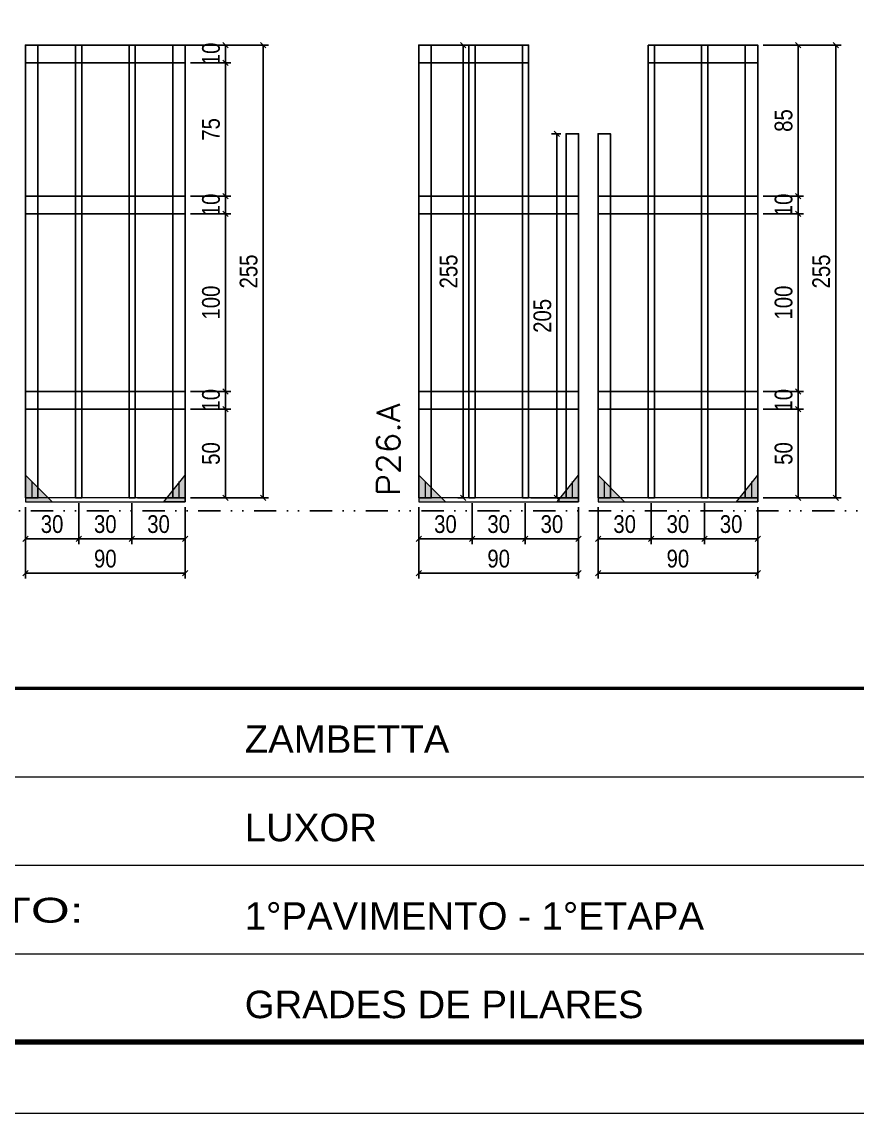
# Model space of a CAD drawing. Extents: x 14400 to 20667, y -21631 to 6985.
# Drawn here: x 18170 to 18641, y 2489 to 3104 of the extents above; entities that cross this region are included whole.
import ezdxf

# ---------------------------------------------------------------- set-up
doc = ezdxf.new("R2010")
doc.units = 0
for name, pattern in [('CONTINUO', [0]), ('DASHED', [0.75, 0.5, -0.25]), ('DIVIDE2', [0.625, 0.25, -0.125, 0, -0.125, 0, -0.125]), ('HIDDEN', [0.375, 0.25, -0.125])]:
    doc.linetypes.add(name, pattern=pattern)
for name, color, linetype in [('COTA', 241, 'Continuous'), ('Nível', 160, 'Continuous'), ('SARR_2.2x10', 60, 'Continuous'), ('SARR_3.5x7', 81, 'Continuous'), ('SARR_7x7', 40, 'Continuous')]:
    doc.layers.add(name, color=color, linetype=linetype)
for name, color, linetype, lineweight in [('Folhas', 255, 'Continuous', 9), ('Madeira', 126, 'Continuous', 18), ('Sarr 2.2x7', 40, 'Continuous', 9), ('SARRAFO DE PRESSAO', 251, 'DASHED', 9), ('Texto Seção', 7, 'Continuous', 15)]:
    doc.layers.add(name, color=color, linetype=linetype, lineweight=lineweight)
doc.styles.add('ARIAL', font='arial.ttf')
doc.styles.add('COTA TECNICA', font='techl___.ttf', dxfattribs={"height": 10})
doc.styles.add('REGUA-120', font='ROMANS.shx', dxfattribs={"height": 15})
doc.styles.add('Tecnologia', font='')
doc.styles.get('Tecnologia').set_extended_font_data('Forgotten Futurist')
doc.dimstyles.new('PAINEL', dxfattribs={"dimtxt": 10, "dimasz": 3, "dimexe": 3, "dimexo": 3, "dimgap": 3, "dimtad": 1, "dimdec": 1, "dimzin": 12, "dimdsep": 46, "dimtxsty": 'COTA TECNICA', "dimblk1": 'OBLIQUE', "dimblk2": 'OBLIQUE', "dimsah": 1, "dimcen": 0.9, "dimclrd": 4, "dimclre": 4, "dimclrt": 240, "dimadec": 1, "dimazin": 3, "dimtfac": 1, "dimtdec": 1, "dimtmove": 0, "dimatfit": 3, "dimfxl": 1, "dimtolj": 1, "dimtzin": 12, "dimarcsym": 0})

# ---------------------------------------------------------------- blocks, each defined once
blk = doc.blocks.new('9999999999')
at = {"color": 30, "linetype": 'CONTINUO'}
for p, q in [((98564.56, 34379.64), (99583.98, 34379.64)), ((98564.56, 34329.83), (99487.98, 34329.83)), ((98564.56, 34280.02), (99487.98, 34280.02))]:
    blk.add_line(p, q, dxfattribs=at)
at = {"color": 30, "linetype": 'CONTINUO', "const_width": 2}
blk.add_lwpolyline([(99583.98, 34230.21), (99583.98, 34414.45, 0.414214), (99568.98, 34429.45), (98228.98, 34429.45, 0.414214), (98213.98, 34414.45), (98213.98, 34245.21, 0.414214), (98228.98, 34230.21), (99583.98, 34230.21)], format="xyb", dxfattribs=at)
at = {"layer": 'Folhas'}
blk.add_lwpolyline([(98138.98, 34190.21), (99623.98, 34190.21), (99623.98, 35240.21), (98138.98, 35240.21)], close=True, dxfattribs=at)
at = {"layer": 'Folhas', "color": 30, "const_width": 3}
blk.add_lwpolyline([(98213.98, 34230.21), (99583.98, 34230.21), (99583.98, 35200.21), (98213.98, 35200.21)], close=True, dxfattribs=at)
at = {"color": 7, "linetype": 'Continuous', "ltscale": 5, "style": 'ARIAL'}
for s, height, p in [('ZAMBETTA', 15.483, (98837.68, 34393.13)), ('LUXOR', 15.483, (98837.68, 34343.32)), ('1°PAVIMENTO - 1°ETAPA', 15.4829, (98837.68, 34293.51)), ('GRADES DE PILARES', 15.4829, (98837.68, 34243.7))]:
    blk.add_text(s, height=height, dxfattribs=at).set_placement(p)
at = {"layer": 'Folhas', "color": 7, "style": 'Tecnologia', "width": 1.5}
blk.add_text('PAVIMENTO:', height=14, dxfattribs=at).set_placement((98573.65, 34297.5))
blk = doc.blocks.new('_Oblique')
at = {"color": 0, "linetype": 'ByBlock', "lineweight": -2}
blk.add_line((-0.5, -0.5), (0.5, 0.5), dxfattribs=at)
blk = doc.blocks.new('*D1116')
at = {"layer": 'COTA', "color": 4, "lineweight": -2, "transparency": 16777216}
for p, q in [((18172.11, 2830.29), (18172.11, 2809.46)), ((18202.11, 2832.49), (18202.11, 2809.46)), ((18172.11, 2812.46), (18202.11, 2812.46))]:
    blk.add_line(p, q, dxfattribs=at)
at = {"layer": 'Defpoints', "color": 0, "transparency": 16777216}
for p in [(18172.11, 2833.29), (18202.11, 2835.49), (18202.11, 2812.46)]:
    blk.add_point(p, dxfattribs=at)
at = {"layer": 'COTA', "color": 4, "lineweight": -2, "transparency": 16777216, "xscale": 3, "yscale": 3, "zscale": 3, "rotation": 180}
blk.add_blockref('_Oblique', (18172.11, 2812.46), dxfattribs=at)
at = {"layer": 'COTA', "color": 4, "lineweight": -2, "transparency": 16777216, "xscale": 3, "yscale": 3, "zscale": 3}
blk.add_blockref('_Oblique', (18202.11, 2812.46), dxfattribs=at)
at = {"layer": 'COTA', "color": 240, "transparency": 16777216, "insert": (18187.11, 2820.68), "char_height": 10, "attachment_point": 5, "style": 'COTA TECNICA'}
blk.add_mtext('\\A1;30', dxfattribs=at)
blk = doc.blocks.new('*D1117')
at = {"layer": 'COTA', "color": 4, "lineweight": -2, "transparency": 16777216}
for p, q in [((18202.11, 2832.49), (18202.11, 2809.46)), ((18232.11, 2832.49), (18232.11, 2809.46)), ((18202.11, 2812.46), (18232.11, 2812.46))]:
    blk.add_line(p, q, dxfattribs=at)
at = {"layer": 'Defpoints', "color": 0, "transparency": 16777216}
for p in [(18202.11, 2835.49), (18232.11, 2835.49), (18232.11, 2812.46)]:
    blk.add_point(p, dxfattribs=at)
at = {"layer": 'COTA', "color": 4, "lineweight": -2, "transparency": 16777216, "xscale": 3, "yscale": 3, "zscale": 3, "rotation": 180}
blk.add_blockref('_Oblique', (18202.11, 2812.46), dxfattribs=at)
at = {"layer": 'COTA', "color": 4, "lineweight": -2, "transparency": 16777216, "xscale": 3, "yscale": 3, "zscale": 3}
blk.add_blockref('_Oblique', (18232.11, 2812.46), dxfattribs=at)
at = {"layer": 'COTA', "color": 240, "transparency": 16777216, "insert": (18217.11, 2820.68), "char_height": 10, "attachment_point": 5, "style": 'COTA TECNICA'}
blk.add_mtext('\\A1;30', dxfattribs=at)
blk = doc.blocks.new('*D1118')
at = {"layer": 'COTA', "color": 4, "lineweight": -2, "transparency": 16777216}
for p, q in [((18232.11, 2832.49), (18232.11, 2809.46)), ((18262.11, 2830.29), (18262.11, 2809.46)), ((18232.11, 2812.46), (18262.11, 2812.46))]:
    blk.add_line(p, q, dxfattribs=at)
at = {"layer": 'Defpoints', "color": 0, "transparency": 16777216}
for p in [(18232.11, 2835.49), (18262.11, 2833.29), (18262.11, 2812.46)]:
    blk.add_point(p, dxfattribs=at)
at = {"layer": 'COTA', "color": 4, "lineweight": -2, "transparency": 16777216, "xscale": 3, "yscale": 3, "zscale": 3, "rotation": 180}
blk.add_blockref('_Oblique', (18232.11, 2812.46), dxfattribs=at)
at = {"layer": 'COTA', "color": 4, "lineweight": -2, "transparency": 16777216, "xscale": 3, "yscale": 3, "zscale": 3}
blk.add_blockref('_Oblique', (18262.11, 2812.46), dxfattribs=at)
at = {"layer": 'COTA', "color": 240, "transparency": 16777216, "insert": (18247.11, 2820.68), "char_height": 10, "attachment_point": 5, "style": 'COTA TECNICA'}
blk.add_mtext('\\A1;30', dxfattribs=at)
blk = doc.blocks.new('*D1119')
at = {"layer": 'COTA', "color": 4, "lineweight": -2, "transparency": 16777216}
for p, q in [((18172.11, 2830.29), (18172.11, 2790.11)), ((18262.11, 2830.28), (18262.11, 2790.11)), ((18172.11, 2793.11), (18262.11, 2793.11))]:
    blk.add_line(p, q, dxfattribs=at)
at = {"layer": 'Defpoints', "color": 0, "transparency": 16777216}
for p in [(18172.11, 2833.29), (18262.11, 2833.28), (18262.11, 2793.11)]:
    blk.add_point(p, dxfattribs=at)
at = {"layer": 'COTA', "color": 4, "lineweight": -2, "transparency": 16777216, "xscale": 3, "yscale": 3, "zscale": 3, "rotation": 180}
blk.add_blockref('_Oblique', (18172.11, 2793.11), dxfattribs=at)
at = {"layer": 'COTA', "color": 4, "lineweight": -2, "transparency": 16777216, "xscale": 3, "yscale": 3, "zscale": 3}
blk.add_blockref('_Oblique', (18262.11, 2793.11), dxfattribs=at)
at = {"layer": 'COTA', "color": 240, "transparency": 16777216, "insert": (18217.11, 2801.24), "char_height": 10, "attachment_point": 5, "style": 'COTA TECNICA'}
blk.add_mtext('\\A1;90', dxfattribs=at)
blk = doc.blocks.new('*D1120')
at = {"layer": 'COTA', "color": 4, "lineweight": -2, "transparency": 16777216}
for p, q in [((18265.11, 2885.49), (18287.81, 2885.49)), ((18284.81, 2835.49), (18284.81, 2885.49)), ((18265.11, 2835.49), (18287.81, 2835.49))]:
    blk.add_line(p, q, dxfattribs=at)
at = {"layer": 'Defpoints', "color": 0, "transparency": 16777216}
for p in [(18262.11, 2885.49), (18284.81, 2885.49), (18262.11, 2835.49)]:
    blk.add_point(p, dxfattribs=at)
at = {"layer": 'COTA', "color": 4, "lineweight": -2, "transparency": 16777216, "xscale": 3, "yscale": 3, "zscale": 3}
for p, rotation in [((18284.81, 2885.49), 90), ((18284.81, 2835.49), 270)]:
    blk.add_blockref('_Oblique', p, dxfattribs=dict(at, rotation=rotation))
at = {"layer": 'COTA', "color": 240, "transparency": 16777216, "insert": (18276.7, 2860.49), "char_height": 10, "attachment_point": 5, "rotation": 90, "style": 'COTA TECNICA'}
blk.add_mtext('\\A1;50', dxfattribs=at)
blk = doc.blocks.new('*D1121')
at = {"layer": 'COTA', "color": 4, "lineweight": -2, "transparency": 16777216}
for p, q in [((18265.11, 2895.49), (18287.81, 2895.49)), ((18284.81, 2885.49), (18284.81, 2895.49)), ((18265.11, 2885.49), (18287.81, 2885.49))]:
    blk.add_line(p, q, dxfattribs=at)
at = {"layer": 'Defpoints', "color": 0, "transparency": 16777216}
for p in [(18262.11, 2895.49), (18284.81, 2895.49), (18262.11, 2885.49)]:
    blk.add_point(p, dxfattribs=at)
at = {"layer": 'COTA', "color": 4, "lineweight": -2, "transparency": 16777216, "xscale": 3, "yscale": 3, "zscale": 3}
for p, rotation in [((18284.81, 2895.49), 90), ((18284.81, 2885.49), 270)]:
    blk.add_blockref('_Oblique', p, dxfattribs=dict(at, rotation=rotation))
at = {"layer": 'COTA', "color": 240, "transparency": 16777216, "insert": (18276.7, 2890.49), "char_height": 10, "attachment_point": 5, "rotation": 90, "style": 'COTA TECNICA'}
blk.add_mtext('\\A1;10', dxfattribs=at)
blk = doc.blocks.new('*D1122')
at = {"layer": 'COTA', "color": 4, "lineweight": -2, "transparency": 16777216}
for p, q in [((18265.11, 2995.49), (18287.81, 2995.49)), ((18284.81, 2895.49), (18284.81, 2995.49)), ((18265.11, 2895.49), (18287.81, 2895.49))]:
    blk.add_line(p, q, dxfattribs=at)
at = {"layer": 'Defpoints', "color": 0, "transparency": 16777216}
for p in [(18262.11, 2995.49), (18284.81, 2995.49), (18262.11, 2895.49)]:
    blk.add_point(p, dxfattribs=at)
at = {"layer": 'COTA', "color": 4, "lineweight": -2, "transparency": 16777216, "xscale": 3, "yscale": 3, "zscale": 3}
for p, rotation in [((18284.81, 2995.49), 90), ((18284.81, 2895.49), 270)]:
    blk.add_blockref('_Oblique', p, dxfattribs=dict(at, rotation=rotation))
at = {"layer": 'COTA', "color": 240, "transparency": 16777216, "insert": (18276.7, 2945.49), "char_height": 10, "attachment_point": 5, "rotation": 90, "style": 'COTA TECNICA'}
blk.add_mtext('\\A1;100', dxfattribs=at)
blk = doc.blocks.new('*D1123')
at = {"layer": 'COTA', "color": 4, "lineweight": -2, "transparency": 16777216}
for p, q in [((18265.11, 3005.49), (18287.81, 3005.49)), ((18284.81, 2995.49), (18284.81, 3005.49)), ((18265.11, 2995.49), (18287.81, 2995.49))]:
    blk.add_line(p, q, dxfattribs=at)
at = {"layer": 'Defpoints', "color": 0, "transparency": 16777216}
for p in [(18262.11, 3005.49), (18284.81, 3005.49), (18262.11, 2995.49)]:
    blk.add_point(p, dxfattribs=at)
at = {"layer": 'COTA', "color": 4, "lineweight": -2, "transparency": 16777216, "xscale": 3, "yscale": 3, "zscale": 3}
for p, rotation in [((18284.81, 3005.49), 90), ((18284.81, 2995.49), 270)]:
    blk.add_blockref('_Oblique', p, dxfattribs=dict(at, rotation=rotation))
at = {"layer": 'COTA', "color": 240, "transparency": 16777216, "insert": (18276.7, 3000.49), "char_height": 10, "attachment_point": 5, "rotation": 90, "style": 'COTA TECNICA'}
blk.add_mtext('\\A1;10', dxfattribs=at)
blk = doc.blocks.new('*D1128')
at = {"layer": 'COTA', "color": 4, "lineweight": -2, "transparency": 16777216}
for p, q in [((18206.86, 3090.52), (18309.02, 3090.52)), ((18306.02, 2835.49), (18306.02, 3090.52)), ((18265.11, 2835.49), (18309.02, 2835.49))]:
    blk.add_line(p, q, dxfattribs=at)
at = {"layer": 'Defpoints', "color": 0, "transparency": 16777216}
for p in [(18203.86, 3090.52), (18306.02, 3090.52), (18262.11, 2835.49)]:
    blk.add_point(p, dxfattribs=at)
at = {"layer": 'COTA', "color": 4, "lineweight": -2, "transparency": 16777216, "xscale": 3, "yscale": 3, "zscale": 3}
for p, rotation in [((18306.02, 3090.52), 90), ((18306.02, 2835.49), 270)]:
    blk.add_blockref('_Oblique', p, dxfattribs=dict(at, rotation=rotation))
at = {"layer": 'COTA', "color": 240, "transparency": 16777216, "insert": (18297.91, 2963), "char_height": 10, "attachment_point": 5, "rotation": 90, "style": 'COTA TECNICA'}
blk.add_mtext('\\A1;255', dxfattribs=at)
blk = doc.blocks.new('*D1129')
at = {"layer": 'COTA', "color": 4, "lineweight": -2, "transparency": 16777216}
for p, q in [((18265.11, 3090.52), (18287.81, 3090.52)), ((18284.81, 3080.52), (18284.81, 3090.52)), ((18265.11, 3080.52), (18287.81, 3080.52))]:
    blk.add_line(p, q, dxfattribs=at)
at = {"layer": 'Defpoints', "color": 0, "transparency": 16777216}
for p in [(18262.11, 3090.52), (18284.81, 3090.52), (18262.11, 3080.52)]:
    blk.add_point(p, dxfattribs=at)
at = {"layer": 'COTA', "color": 4, "lineweight": -2, "transparency": 16777216, "xscale": 3, "yscale": 3, "zscale": 3}
for p, rotation in [((18284.81, 3090.52), 90), ((18284.81, 3080.52), 270)]:
    blk.add_blockref('_Oblique', p, dxfattribs=dict(at, rotation=rotation))
at = {"layer": 'COTA', "color": 240, "transparency": 16777216, "insert": (18276.7, 3085.52), "char_height": 10, "attachment_point": 5, "rotation": 90, "style": 'COTA TECNICA'}
blk.add_mtext('\\A1;10', dxfattribs=at)
blk = doc.blocks.new('*D1130')
at = {"layer": 'COTA', "color": 4, "lineweight": -2, "transparency": 16777216}
for p, q in [((18265.11, 3080.52), (18287.81, 3080.52)), ((18284.81, 3005.49), (18284.81, 3080.52)), ((18265.11, 3005.49), (18287.81, 3005.49))]:
    blk.add_line(p, q, dxfattribs=at)
at = {"layer": 'Defpoints', "color": 0, "transparency": 16777216}
for p in [(18262.11, 3080.52), (18284.81, 3080.52), (18262.11, 3005.49)]:
    blk.add_point(p, dxfattribs=at)
at = {"layer": 'COTA', "color": 4, "lineweight": -2, "transparency": 16777216, "xscale": 3, "yscale": 3, "zscale": 3}
for p, rotation in [((18284.81, 3080.52), 90), ((18284.81, 3005.49), 270)]:
    blk.add_blockref('_Oblique', p, dxfattribs=dict(at, rotation=rotation))
at = {"layer": 'COTA', "color": 240, "transparency": 16777216, "insert": (18276.7, 3043), "char_height": 10, "attachment_point": 5, "rotation": 90, "style": 'COTA TECNICA'}
blk.add_mtext('\\A1;75', dxfattribs=at)
blk = doc.blocks.new('*D1132')
at = {"layer": 'COTA', "color": 4, "lineweight": -2, "transparency": 16777216}
for p, q in [((18494.78, 2830.29), (18494.78, 2809.46)), ((18524.78, 2832.49), (18524.78, 2809.46)), ((18494.78, 2812.46), (18524.78, 2812.46))]:
    blk.add_line(p, q, dxfattribs=at)
at = {"layer": 'Defpoints', "color": 0, "transparency": 16777216}
for p in [(18494.78, 2833.29), (18524.78, 2835.49), (18524.78, 2812.46)]:
    blk.add_point(p, dxfattribs=at)
at = {"layer": 'COTA', "color": 4, "lineweight": -2, "transparency": 16777216, "xscale": 3, "yscale": 3, "zscale": 3, "rotation": 180}
blk.add_blockref('_Oblique', (18494.78, 2812.46), dxfattribs=at)
at = {"layer": 'COTA', "color": 4, "lineweight": -2, "transparency": 16777216, "xscale": 3, "yscale": 3, "zscale": 3}
blk.add_blockref('_Oblique', (18524.78, 2812.46), dxfattribs=at)
at = {"layer": 'COTA', "color": 240, "transparency": 16777216, "insert": (18509.78, 2820.68), "char_height": 10, "attachment_point": 5, "style": 'COTA TECNICA'}
blk.add_mtext('\\A1;30', dxfattribs=at)
blk = doc.blocks.new('*D1133')
at = {"layer": 'COTA', "color": 4, "lineweight": -2, "transparency": 16777216}
for p, q in [((18524.78, 2832.49), (18524.78, 2809.46)), ((18554.78, 2832.49), (18554.78, 2809.46)), ((18524.78, 2812.46), (18554.78, 2812.46))]:
    blk.add_line(p, q, dxfattribs=at)
at = {"layer": 'Defpoints', "color": 0, "transparency": 16777216}
for p in [(18524.78, 2835.49), (18554.78, 2835.49), (18554.78, 2812.46)]:
    blk.add_point(p, dxfattribs=at)
at = {"layer": 'COTA', "color": 4, "lineweight": -2, "transparency": 16777216, "xscale": 3, "yscale": 3, "zscale": 3, "rotation": 180}
blk.add_blockref('_Oblique', (18524.78, 2812.46), dxfattribs=at)
at = {"layer": 'COTA', "color": 4, "lineweight": -2, "transparency": 16777216, "xscale": 3, "yscale": 3, "zscale": 3}
blk.add_blockref('_Oblique', (18554.78, 2812.46), dxfattribs=at)
at = {"layer": 'COTA', "color": 240, "transparency": 16777216, "insert": (18539.78, 2820.68), "char_height": 10, "attachment_point": 5, "style": 'COTA TECNICA'}
blk.add_mtext('\\A1;30', dxfattribs=at)
blk = doc.blocks.new('*D1134')
at = {"layer": 'COTA', "color": 4, "lineweight": -2, "transparency": 16777216}
for p, q in [((18554.78, 2832.49), (18554.78, 2809.46)), ((18584.78, 2830.29), (18584.78, 2809.46)), ((18554.78, 2812.46), (18584.78, 2812.46))]:
    blk.add_line(p, q, dxfattribs=at)
at = {"layer": 'Defpoints', "color": 0, "transparency": 16777216}
for p in [(18554.78, 2835.49), (18584.78, 2833.29), (18584.78, 2812.46)]:
    blk.add_point(p, dxfattribs=at)
at = {"layer": 'COTA', "color": 4, "lineweight": -2, "transparency": 16777216, "xscale": 3, "yscale": 3, "zscale": 3, "rotation": 180}
blk.add_blockref('_Oblique', (18554.78, 2812.46), dxfattribs=at)
at = {"layer": 'COTA', "color": 4, "lineweight": -2, "transparency": 16777216, "xscale": 3, "yscale": 3, "zscale": 3}
blk.add_blockref('_Oblique', (18584.78, 2812.46), dxfattribs=at)
at = {"layer": 'COTA', "color": 240, "transparency": 16777216, "insert": (18569.78, 2820.68), "char_height": 10, "attachment_point": 5, "style": 'COTA TECNICA'}
blk.add_mtext('\\A1;30', dxfattribs=at)
blk = doc.blocks.new('*D1135')
at = {"layer": 'COTA', "color": 4, "lineweight": -2, "transparency": 16777216}
for p, q in [((18494.78, 2830.29), (18494.78, 2790.11)), ((18584.78, 2830.28), (18584.78, 2790.11)), ((18494.78, 2793.11), (18584.78, 2793.11))]:
    blk.add_line(p, q, dxfattribs=at)
at = {"layer": 'Defpoints', "color": 0, "transparency": 16777216}
for p in [(18494.78, 2833.29), (18584.78, 2833.28), (18584.78, 2793.11)]:
    blk.add_point(p, dxfattribs=at)
at = {"layer": 'COTA', "color": 4, "lineweight": -2, "transparency": 16777216, "xscale": 3, "yscale": 3, "zscale": 3, "rotation": 180}
blk.add_blockref('_Oblique', (18494.78, 2793.11), dxfattribs=at)
at = {"layer": 'COTA', "color": 4, "lineweight": -2, "transparency": 16777216, "xscale": 3, "yscale": 3, "zscale": 3}
blk.add_blockref('_Oblique', (18584.78, 2793.11), dxfattribs=at)
at = {"layer": 'COTA', "color": 240, "transparency": 16777216, "insert": (18539.78, 2801.24), "char_height": 10, "attachment_point": 5, "style": 'COTA TECNICA'}
blk.add_mtext('\\A1;90', dxfattribs=at)
blk = doc.blocks.new('*D1136')
at = {"layer": 'COTA', "color": 4, "lineweight": -2, "transparency": 16777216}
for p, q in [((18587.78, 2885.49), (18610.48, 2885.49)), ((18607.48, 2835.49), (18607.48, 2885.49)), ((18587.78, 2835.49), (18610.48, 2835.49))]:
    blk.add_line(p, q, dxfattribs=at)
at = {"layer": 'Defpoints', "color": 0, "transparency": 16777216}
for p in [(18584.78, 2885.49), (18607.48, 2885.49), (18584.78, 2835.49)]:
    blk.add_point(p, dxfattribs=at)
at = {"layer": 'COTA', "color": 4, "lineweight": -2, "transparency": 16777216, "xscale": 3, "yscale": 3, "zscale": 3}
for p, rotation in [((18607.48, 2885.49), 90), ((18607.48, 2835.49), 270)]:
    blk.add_blockref('_Oblique', p, dxfattribs=dict(at, rotation=rotation))
at = {"layer": 'COTA', "color": 240, "transparency": 16777216, "insert": (18599.37, 2860.49), "char_height": 10, "attachment_point": 5, "rotation": 90, "style": 'COTA TECNICA'}
blk.add_mtext('\\A1;50', dxfattribs=at)
blk = doc.blocks.new('*D1137')
at = {"layer": 'COTA', "color": 4, "lineweight": -2, "transparency": 16777216}
for p, q in [((18587.78, 2895.49), (18610.48, 2895.49)), ((18607.48, 2885.49), (18607.48, 2895.49)), ((18587.78, 2885.49), (18610.48, 2885.49))]:
    blk.add_line(p, q, dxfattribs=at)
at = {"layer": 'Defpoints', "color": 0, "transparency": 16777216}
for p in [(18584.78, 2895.49), (18607.48, 2895.49), (18584.78, 2885.49)]:
    blk.add_point(p, dxfattribs=at)
at = {"layer": 'COTA', "color": 4, "lineweight": -2, "transparency": 16777216, "xscale": 3, "yscale": 3, "zscale": 3}
for p, rotation in [((18607.48, 2895.49), 90), ((18607.48, 2885.49), 270)]:
    blk.add_blockref('_Oblique', p, dxfattribs=dict(at, rotation=rotation))
at = {"layer": 'COTA', "color": 240, "transparency": 16777216, "insert": (18599.38, 2890.49), "char_height": 10, "attachment_point": 5, "rotation": 90, "style": 'COTA TECNICA'}
blk.add_mtext('\\A1;10', dxfattribs=at)
blk = doc.blocks.new('*D1138')
at = {"layer": 'COTA', "color": 4, "lineweight": -2, "transparency": 16777216}
for p, q in [((18587.78, 2995.49), (18610.48, 2995.49)), ((18607.48, 2895.49), (18607.48, 2995.49)), ((18587.78, 2895.49), (18610.48, 2895.49))]:
    blk.add_line(p, q, dxfattribs=at)
at = {"layer": 'Defpoints', "color": 0, "transparency": 16777216}
for p in [(18584.78, 2995.49), (18607.48, 2995.49), (18584.78, 2895.49)]:
    blk.add_point(p, dxfattribs=at)
at = {"layer": 'COTA', "color": 4, "lineweight": -2, "transparency": 16777216, "xscale": 3, "yscale": 3, "zscale": 3}
for p, rotation in [((18607.48, 2995.49), 90), ((18607.48, 2895.49), 270)]:
    blk.add_blockref('_Oblique', p, dxfattribs=dict(at, rotation=rotation))
at = {"layer": 'COTA', "color": 240, "transparency": 16777216, "insert": (18599.38, 2945.49), "char_height": 10, "attachment_point": 5, "rotation": 90, "style": 'COTA TECNICA'}
blk.add_mtext('\\A1;100', dxfattribs=at)
blk = doc.blocks.new('*D1139')
at = {"layer": 'COTA', "color": 4, "lineweight": -2, "transparency": 16777216}
for p, q in [((18587.78, 3005.49), (18610.48, 3005.49)), ((18607.48, 2995.49), (18607.48, 3005.49)), ((18587.78, 2995.49), (18610.48, 2995.49))]:
    blk.add_line(p, q, dxfattribs=at)
at = {"layer": 'Defpoints', "color": 0, "transparency": 16777216}
for p in [(18584.78, 3005.49), (18607.48, 3005.49), (18584.78, 2995.49)]:
    blk.add_point(p, dxfattribs=at)
at = {"layer": 'COTA', "color": 4, "lineweight": -2, "transparency": 16777216, "xscale": 3, "yscale": 3, "zscale": 3}
for p, rotation in [((18607.48, 3005.49), 90), ((18607.48, 2995.49), 270)]:
    blk.add_blockref('_Oblique', p, dxfattribs=dict(at, rotation=rotation))
at = {"layer": 'COTA', "color": 240, "transparency": 16777216, "insert": (18599.38, 3000.49), "char_height": 10, "attachment_point": 5, "rotation": 90, "style": 'COTA TECNICA'}
blk.add_mtext('\\A1;10', dxfattribs=at)
blk = doc.blocks.new('*D1141')
at = {"layer": 'COTA', "color": 4, "lineweight": -2, "transparency": 16777216}
for p, q in [((18393.78, 2830.29), (18393.78, 2809.46)), ((18423.78, 2832.49), (18423.78, 2809.46)), ((18393.78, 2812.46), (18423.78, 2812.46))]:
    blk.add_line(p, q, dxfattribs=at)
at = {"layer": 'Defpoints', "color": 0, "transparency": 16777216}
for p in [(18393.78, 2833.29), (18423.78, 2835.49), (18423.78, 2812.46)]:
    blk.add_point(p, dxfattribs=at)
at = {"layer": 'COTA', "color": 4, "lineweight": -2, "transparency": 16777216, "xscale": 3, "yscale": 3, "zscale": 3, "rotation": 180}
blk.add_blockref('_Oblique', (18393.78, 2812.46), dxfattribs=at)
at = {"layer": 'COTA', "color": 4, "lineweight": -2, "transparency": 16777216, "xscale": 3, "yscale": 3, "zscale": 3}
blk.add_blockref('_Oblique', (18423.78, 2812.46), dxfattribs=at)
at = {"layer": 'COTA', "color": 240, "transparency": 16777216, "insert": (18408.78, 2820.68), "char_height": 10, "attachment_point": 5, "style": 'COTA TECNICA'}
blk.add_mtext('\\A1;30', dxfattribs=at)
blk = doc.blocks.new('*D1142')
at = {"layer": 'COTA', "color": 4, "lineweight": -2, "transparency": 16777216}
for p, q in [((18423.78, 2832.49), (18423.78, 2809.46)), ((18453.78, 2832.49), (18453.78, 2809.46)), ((18423.78, 2812.46), (18453.78, 2812.46))]:
    blk.add_line(p, q, dxfattribs=at)
at = {"layer": 'Defpoints', "color": 0, "transparency": 16777216}
for p in [(18423.78, 2835.49), (18453.78, 2835.49), (18453.78, 2812.46)]:
    blk.add_point(p, dxfattribs=at)
at = {"layer": 'COTA', "color": 4, "lineweight": -2, "transparency": 16777216, "xscale": 3, "yscale": 3, "zscale": 3, "rotation": 180}
blk.add_blockref('_Oblique', (18423.78, 2812.46), dxfattribs=at)
at = {"layer": 'COTA', "color": 4, "lineweight": -2, "transparency": 16777216, "xscale": 3, "yscale": 3, "zscale": 3}
blk.add_blockref('_Oblique', (18453.78, 2812.46), dxfattribs=at)
at = {"layer": 'COTA', "color": 240, "transparency": 16777216, "insert": (18438.78, 2820.68), "char_height": 10, "attachment_point": 5, "style": 'COTA TECNICA'}
blk.add_mtext('\\A1;30', dxfattribs=at)
blk = doc.blocks.new('*D1143')
at = {"layer": 'COTA', "color": 4, "lineweight": -2, "transparency": 16777216}
for p, q in [((18453.78, 2832.49), (18453.78, 2809.46)), ((18483.78, 2830.29), (18483.78, 2809.46)), ((18453.78, 2812.46), (18483.78, 2812.46))]:
    blk.add_line(p, q, dxfattribs=at)
at = {"layer": 'Defpoints', "color": 0, "transparency": 16777216}
for p in [(18453.78, 2835.49), (18483.78, 2833.29), (18483.78, 2812.46)]:
    blk.add_point(p, dxfattribs=at)
at = {"layer": 'COTA', "color": 4, "lineweight": -2, "transparency": 16777216, "xscale": 3, "yscale": 3, "zscale": 3, "rotation": 180}
blk.add_blockref('_Oblique', (18453.78, 2812.46), dxfattribs=at)
at = {"layer": 'COTA', "color": 4, "lineweight": -2, "transparency": 16777216, "xscale": 3, "yscale": 3, "zscale": 3}
blk.add_blockref('_Oblique', (18483.78, 2812.46), dxfattribs=at)
at = {"layer": 'COTA', "color": 240, "transparency": 16777216, "insert": (18468.78, 2820.68), "char_height": 10, "attachment_point": 5, "style": 'COTA TECNICA'}
blk.add_mtext('\\A1;30', dxfattribs=at)
blk = doc.blocks.new('*D1144')
at = {"layer": 'COTA', "color": 4, "lineweight": -2, "transparency": 16777216}
for p, q in [((18393.78, 2830.29), (18393.78, 2790.11)), ((18483.78, 2830.28), (18483.78, 2790.11)), ((18393.78, 2793.11), (18483.78, 2793.11))]:
    blk.add_line(p, q, dxfattribs=at)
at = {"layer": 'Defpoints', "color": 0, "transparency": 16777216}
for p in [(18393.78, 2833.29), (18483.78, 2833.28), (18483.78, 2793.11)]:
    blk.add_point(p, dxfattribs=at)
at = {"layer": 'COTA', "color": 4, "lineweight": -2, "transparency": 16777216, "xscale": 3, "yscale": 3, "zscale": 3, "rotation": 180}
blk.add_blockref('_Oblique', (18393.78, 2793.11), dxfattribs=at)
at = {"layer": 'COTA', "color": 4, "lineweight": -2, "transparency": 16777216, "xscale": 3, "yscale": 3, "zscale": 3}
blk.add_blockref('_Oblique', (18483.78, 2793.11), dxfattribs=at)
at = {"layer": 'COTA', "color": 240, "transparency": 16777216, "insert": (18438.78, 2801.24), "char_height": 10, "attachment_point": 5, "style": 'COTA TECNICA'}
blk.add_mtext('\\A1;90', dxfattribs=at)
blk = doc.blocks.new('*D1145')
at = {"layer": 'COTA', "color": 4, "lineweight": -2, "transparency": 16777216}
for p, q in [((18587.78, 3090.52), (18631.7, 3090.52)), ((18628.7, 2835.49), (18628.7, 3090.52)), ((18587.78, 2835.49), (18631.7, 2835.49))]:
    blk.add_line(p, q, dxfattribs=at)
at = {"layer": 'Defpoints', "color": 0, "transparency": 16777216}
for p in [(18584.78, 3090.52), (18628.7, 3090.52), (18584.78, 2835.49)]:
    blk.add_point(p, dxfattribs=at)
at = {"layer": 'COTA', "color": 4, "lineweight": -2, "transparency": 16777216, "xscale": 3, "yscale": 3, "zscale": 3}
for p, rotation in [((18628.7, 3090.52), 90), ((18628.7, 2835.49), 270)]:
    blk.add_blockref('_Oblique', p, dxfattribs=dict(at, rotation=rotation))
at = {"layer": 'COTA', "color": 240, "transparency": 16777216, "insert": (18620.59, 2963), "char_height": 10, "attachment_point": 5, "rotation": 90, "style": 'COTA TECNICA'}
blk.add_mtext('\\A1;255', dxfattribs=at)
blk = doc.blocks.new('*D1146')
at = {"layer": 'COTA', "color": 4, "lineweight": -2, "transparency": 16777216}
for p, q in [((18587.78, 3090.52), (18610.48, 3090.52)), ((18607.48, 3005.49), (18607.48, 3090.52)), ((18587.78, 3005.49), (18610.48, 3005.49))]:
    blk.add_line(p, q, dxfattribs=at)
at = {"layer": 'Defpoints', "color": 0, "transparency": 16777216}
for p in [(18584.78, 3090.52), (18607.48, 3090.52), (18584.78, 3005.49)]:
    blk.add_point(p, dxfattribs=at)
at = {"layer": 'COTA', "color": 4, "lineweight": -2, "transparency": 16777216, "xscale": 3, "yscale": 3, "zscale": 3}
for p, rotation in [((18607.48, 3090.52), 90), ((18607.48, 3005.49), 270)]:
    blk.add_blockref('_Oblique', p, dxfattribs=dict(at, rotation=rotation))
at = {"layer": 'COTA', "color": 240, "transparency": 16777216, "insert": (18599.35, 3048), "char_height": 10, "attachment_point": 5, "rotation": 90, "style": 'COTA TECNICA'}
blk.add_mtext('\\A1;85', dxfattribs=at)
blk = doc.blocks.new('*D1140')
at = {"layer": 'COTA', "color": 4, "lineweight": -2, "transparency": 16777216}
for p, q in [((18419.03, 3090.52), (18415.72, 3090.52)), ((18418.72, 3090.52), (18418.72, 2835.49)), ((18419.03, 2835.49), (18415.72, 2835.49))]:
    blk.add_line(p, q, dxfattribs=at)
at = {"layer": 'Defpoints', "color": 0, "transparency": 16777216}
for p in [(18422.03, 3090.52), (18418.72, 2835.49), (18422.03, 2835.49)]:
    blk.add_point(p, dxfattribs=at)
at = {"layer": 'COTA', "color": 4, "lineweight": -2, "transparency": 16777216, "xscale": 3, "yscale": 3, "zscale": 3}
for p, rotation in [((18418.72, 3090.52), 90), ((18418.72, 2835.49), 270)]:
    blk.add_blockref('_Oblique', p, dxfattribs=dict(at, rotation=rotation))
at = {"layer": 'COTA', "color": 240, "transparency": 16777216, "insert": (18410.61, 2963), "char_height": 10, "attachment_point": 5, "rotation": 90, "style": 'COTA TECNICA'}
blk.add_mtext('\\A1;255', dxfattribs=at)
blk = doc.blocks.new('*D1147')
at = {"layer": 'COTA', "color": 4, "lineweight": -2, "transparency": 16777216}
for p, q in [((18473.78, 3040.52), (18468.55, 3040.52)), ((18471.55, 2835.49), (18471.55, 3040.52)), ((18473.78, 2835.49), (18468.55, 2835.49))]:
    blk.add_line(p, q, dxfattribs=at)
at = {"layer": 'Defpoints', "color": 0, "transparency": 16777216}
for p in [(18471.55, 3040.52), (18476.78, 3040.52), (18476.78, 2835.49)]:
    blk.add_point(p, dxfattribs=at)
at = {"layer": 'COTA', "color": 4, "lineweight": -2, "transparency": 16777216, "xscale": 3, "yscale": 3, "zscale": 3}
for p, rotation in [((18471.55, 3040.52), 90), ((18471.55, 2835.49), 270)]:
    blk.add_blockref('_Oblique', p, dxfattribs=dict(at, rotation=rotation))
at = {"layer": 'COTA', "color": 240, "transparency": 16777216, "insert": (18463.44, 2938), "char_height": 10, "attachment_point": 5, "rotation": 90, "style": 'COTA TECNICA'}
blk.add_mtext('\\A1;205', dxfattribs=at)

msp = doc.modelspace()

# ---------------------------------------------------------------- hatches: boundary and pattern name
at = {"layer": 'Madeira'}
h = msp.add_hatch(color=252, dxfattribs=at)
h.dxf.hatch_style = 2
h.paths.add_polyline_path([(18172.11, 2848.29), (18172.11, 2833.29), (18187.11, 2833.29)])
h = msp.add_hatch(color=252, dxfattribs=at)
h.dxf.hatch_style = 2
h.paths.add_polyline_path([(18262.11, 2848.29), (18262.11, 2833.29), (18250.11, 2833.29)])
h = msp.add_hatch(color=252, dxfattribs=at)
h.dxf.hatch_style = 2
h.paths.add_polyline_path([(18393.78, 2848.29), (18393.78, 2833.29), (18408.78, 2833.29)])
h = msp.add_hatch(color=252, dxfattribs=at)
h.dxf.hatch_style = 2
h.paths.add_polyline_path([(18483.78, 2848.29), (18483.78, 2833.29), (18471.78, 2833.29)])
h = msp.add_hatch(color=252, dxfattribs=at)
h.dxf.hatch_style = 2
h.paths.add_polyline_path([(18494.78, 2848.29), (18494.78, 2833.29), (18509.78, 2833.29)])
h = msp.add_hatch(color=252, dxfattribs=at)
h.dxf.hatch_style = 2
h.paths.add_polyline_path([(18584.78, 2848.29), (18584.78, 2833.29), (18572.78, 2833.29)])

# ---------------------------------------------------------------- linework, layer by layer
at = {"layer": 'Madeira', "color": 250, "linetype": 'HIDDEN'}
for p, q in [((18175.61, 2844.79), (18175.61, 2835.49)), ((18258.61, 2844.79), (18258.61, 2835.49)), ((18397.28, 2844.79), (18397.28, 2835.49)), ((18480.28, 2844.79), (18480.28, 2835.49)), ((18498.28, 2844.79), (18498.28, 2835.49)), ((18581.28, 2844.79), (18581.28, 2835.49)), ((18181.94, 2835.49), (18172.11, 2835.49)), ((18181.94, 2835.49), (18172.11, 2835.49)), ((18252.28, 2835.49), (18262.11, 2835.49)), ((18252.28, 2835.49), (18262.11, 2835.49)), ((18403.62, 2835.49), (18393.78, 2835.49)), ((18403.62, 2835.49), (18393.78, 2835.49)), ((18473.95, 2835.49), (18483.78, 2835.49)), ((18473.95, 2835.49), (18483.78, 2835.49)), ((18504.62, 2835.49), (18494.78, 2835.49)), ((18504.62, 2835.49), (18494.78, 2835.49)), ((18574.95, 2835.49), (18584.78, 2835.49)), ((18574.95, 2835.49), (18584.78, 2835.49))]:
    msp.add_line(p, q, dxfattribs=at)
at = {"layer": 'Madeira', "color": 1, "linetype": 'HIDDEN'}
for p, q in [((18175.61, 2844.79), (18175.61, 2835.49)), ((18179.11, 2841.28), (18179.11, 2835.49)), ((18258.61, 2844.79), (18258.61, 2835.49)), ((18397.28, 2844.79), (18397.28, 2835.49)), ((18400.78, 2841.28), (18400.78, 2835.49)), ((18480.28, 2844.79), (18480.28, 2835.49)), ((18498.28, 2844.79), (18498.28, 2835.49)), ((18501.78, 2841.28), (18501.78, 2835.49)), ((18581.28, 2844.79), (18581.28, 2835.49)), ((18187.91, 2835.49), (18172.11, 2835.49)), ((18235.31, 2835.49), (18262.11, 2835.49)), ((18409.58, 2835.49), (18393.78, 2835.49)), ((18456.98, 2835.49), (18483.78, 2835.49)), ((18510.58, 2835.49), (18494.78, 2835.49)), ((18557.98, 2835.49), (18584.78, 2835.49))]:
    msp.add_line(p, q, dxfattribs=at)
at = {"layer": 'Madeira', "color": 250}
for p, q in [((18172.11, 2835.49), (18172.11, 2833.29)), ((18172.11, 2835.49), (18172.11, 2833.29)), ((18172.11, 2835.49), (18172.11, 2833.29)), ((18393.78, 2835.49), (18393.78, 2833.29)), ((18393.78, 2835.49), (18393.78, 2833.29)), ((18393.78, 2835.49), (18393.78, 2833.29)), ((18494.78, 2835.49), (18494.78, 2833.29)), ((18494.78, 2835.49), (18494.78, 2833.29)), ((18494.78, 2835.49), (18494.78, 2833.29))]:
    msp.add_line(p, q, dxfattribs=at)
at = {"layer": 'Madeira', "color": 0}
for points in [[(18172.11, 2848.29), (18172.11, 2833.29), (18187.11, 2833.29), (18172.11, 2848.29)], [(18262.11, 2848.29), (18262.11, 2833.29), (18250.11, 2833.29), (18262.11, 2848.29)], [(18393.78, 2848.29), (18393.78, 2833.29), (18408.78, 2833.29), (18393.78, 2848.29)], [(18483.78, 2848.29), (18483.78, 2833.29), (18471.78, 2833.29), (18483.78, 2848.29)], [(18494.78, 2848.29), (18494.78, 2833.29), (18509.78, 2833.29), (18494.78, 2848.29)], [(18584.78, 2848.29), (18584.78, 2833.29), (18572.78, 2833.29), (18584.78, 2848.29)]]:
    msp.add_lwpolyline(points, dxfattribs=at)
at = {"layer": 'Nível', "color": 4, "linetype": 'DIVIDE2', "ltscale": 50}
msp.add_line((17671.97, 2828.29), (19041.97, 2828.29), dxfattribs=at)
at = {"layer": 'Sarr 2.2x7'}
for p, q in [((18172.11, 2835.49), (18172.11, 2833.29)), ((18262.11, 2833.29), (18262.11, 2835.49)), ((18393.78, 2835.49), (18393.78, 2833.29)), ((18483.78, 2833.29), (18483.78, 2835.49)), ((18494.78, 2835.49), (18494.78, 2833.29)), ((18584.78, 2833.29), (18584.78, 2835.49))]:
    msp.add_line(p, q, dxfattribs=at)
for points in [[(18262.11, 2835.49), (18172.11, 2835.49), (18172.11, 2833.29), (18262.11, 2833.29)], [(18483.78, 2835.49), (18393.78, 2835.49), (18393.78, 2833.29), (18483.78, 2833.29)], [(18584.78, 2835.49), (18494.78, 2835.49), (18494.78, 2833.29), (18584.78, 2833.29)]]:
    msp.add_lwpolyline(points, close=True, dxfattribs=at)
at = {"layer": 'SARR_2.2x10'}
for points in [[(18172.11, 3090.52), (18262.11, 3090.52), (18262.11, 3080.52), (18172.11, 3080.52)], [(18393.78, 3090.52), (18455.66, 3090.52), (18455.66, 3080.52), (18393.78, 3080.52)], [(18523.03, 3090.52), (18584.78, 3090.52), (18584.78, 3080.52), (18523.03, 3080.52)], [(18172.11, 3005.49), (18262.11, 3005.49), (18262.11, 2995.49), (18172.11, 2995.49)], [(18393.78, 3005.49), (18483.78, 3005.49), (18483.78, 2995.49), (18393.78, 2995.49)], [(18494.78, 3005.49), (18584.78, 3005.49), (18584.78, 2995.49), (18494.78, 2995.49)], [(18172.11, 2895.49), (18262.11, 2895.49), (18262.11, 2885.49), (18172.11, 2885.49)], [(18393.78, 2895.49), (18483.78, 2895.49), (18483.78, 2885.49), (18393.78, 2885.49)], [(18494.78, 2895.49), (18584.78, 2895.49), (18584.78, 2885.49), (18494.78, 2885.49)]]:
    msp.add_lwpolyline(points, close=True, dxfattribs=at)
at = {"layer": 'SARR_3.5x7'}
for p, q in [((18200.36, 2835.49), (18200.36, 3090.52)), ((18200.36, 3090.52), (18202.11, 3090.52)), ((18203.86, 3090.52), (18202.11, 3090.52)), ((18203.86, 2835.49), (18203.86, 3090.52)), ((18230.49, 2835.49), (18230.49, 3090.52)), ((18230.49, 3090.52), (18232.24, 3090.52)), ((18233.99, 3090.52), (18232.24, 3090.52)), ((18233.99, 2835.49), (18233.99, 3090.52)), ((18422.03, 2835.49), (18422.03, 3090.52)), ((18422.03, 3090.52), (18423.78, 3090.52)), ((18425.53, 3090.52), (18423.78, 3090.52)), ((18425.53, 2835.49), (18425.53, 3090.52)), ((18452.16, 2835.49), (18452.16, 3090.52)), ((18452.16, 3090.52), (18453.91, 3090.52)), ((18455.66, 3090.52), (18453.91, 3090.52)), ((18455.66, 2835.49), (18455.66, 3090.52)), ((18523.03, 2835.49), (18523.03, 3090.52)), ((18523.03, 3090.52), (18524.78, 3090.52)), ((18526.53, 3090.52), (18524.78, 3090.52)), ((18526.53, 2835.49), (18526.53, 3090.52)), ((18553.16, 2835.49), (18553.16, 3090.52)), ((18553.16, 3090.52), (18554.91, 3090.52)), ((18556.66, 3090.52), (18554.91, 3090.52)), ((18556.66, 2835.49), (18556.66, 3090.52)), ((18200.36, 2835.49), (18202.11, 2835.49)), ((18203.86, 2835.49), (18202.11, 2835.49)), ((18230.49, 2835.49), (18232.24, 2835.49)), ((18233.99, 2835.49), (18232.24, 2835.49)), ((18422.03, 2835.49), (18423.78, 2835.49)), ((18425.53, 2835.49), (18423.78, 2835.49)), ((18452.16, 2835.49), (18453.91, 2835.49)), ((18455.66, 2835.49), (18453.91, 2835.49)), ((18523.03, 2835.49), (18524.78, 2835.49)), ((18526.53, 2835.49), (18524.78, 2835.49)), ((18553.16, 2835.49), (18554.91, 2835.49)), ((18556.66, 2835.49), (18554.91, 2835.49))]:
    msp.add_line(p, q, dxfattribs=at)
at = {"layer": 'SARR_7x7'}
for points in [[(18172.11, 2835.49), (18179.11, 2835.49), (18179.11, 3090.52), (18172.11, 3090.52)], [(18255.11, 2835.49), (18262.11, 2835.49), (18262.11, 3090.52), (18255.11, 3090.52)], [(18393.78, 2835.49), (18400.78, 2835.49), (18400.78, 3090.52), (18393.78, 3090.52)], [(18577.78, 2835.49), (18584.78, 2835.49), (18584.78, 3090.52), (18577.78, 3090.52)], [(18476.78, 2835.49), (18483.78, 2835.49), (18483.78, 3040.52), (18476.78, 3040.52)], [(18494.78, 2835.49), (18501.78, 2835.49), (18501.78, 3040.52), (18494.78, 3040.52)]]:
    msp.add_lwpolyline(points, close=True, dxfattribs=at)

# ---------------------------------------------------------------- block references
at = {"layer": 'SARRAFO DE PRESSAO', "color": 6, "linetype": 'ByBlock'}
msp.add_blockref('9999999999', (-80542.01, -31701.2), dxfattribs=at)

# ---------------------------------------------------------------- texts
at = {"layer": 'Texto Seção', "style": 'REGUA-120', "width": 1.05}
msp.add_text('P26.A', height=13, rotation=90, dxfattribs=at).set_placement((18383.1, 2836.58))

# ---------------------------------------------------------------- dimensions: what is measured, and where the dimension line sits
at = {"layer": 'COTA'}
for base, p1, p2, picture, middle in [((18306.02, 3090.52), (18262.11, 2835.49), (18203.86, 3090.52), '*D1128', (18297.91, 2963)), ((18628.7, 3090.52), (18584.78, 2835.49), (18584.78, 3090.52), '*D1145', (18620.59, 2963)), ((18284.81, 2995.49), (18262.11, 2895.49), (18262.11, 2995.49), '*D1122', (18276.7, 2945.49)), ((18607.48, 2995.49), (18584.78, 2895.49), (18584.78, 2995.49), '*D1138', (18599.38, 2945.49)), ((18284.81, 2885.49), (18262.11, 2835.49), (18262.11, 2885.49), '*D1120', (18276.7, 2860.49)), ((18607.48, 2885.49), (18584.78, 2835.49), (18584.78, 2885.49), '*D1136', (18599.37, 2860.49))]:
    dim = msp.add_linear_dim(base=base, p1=p1, p2=p2, angle=90, dimstyle='PAINEL', override={"dimtmove": 1}, dxfattribs=at)
    dim.commit()
    dim.dimension.update_dxf_attribs({"geometry": picture, "text_midpoint": middle})
for base, p1, p2, picture, middle in [((18284.81, 3090.52), (18262.11, 3080.52), (18262.11, 3090.52), '*D1129', (18284.81, 3085.52)), ((18284.81, 3005.49), (18262.11, 2995.49), (18262.11, 3005.49), '*D1123', (18284.81, 3000.49)), ((18607.48, 3005.49), (18584.78, 2995.49), (18584.78, 3005.49), '*D1139', (18607.48, 3000.49)), ((18284.81, 2895.49), (18262.11, 2885.49), (18262.11, 2895.49), '*D1121', (18284.81, 2890.49)), ((18607.48, 2895.49), (18584.78, 2885.49), (18584.78, 2895.49), '*D1137', (18607.48, 2890.49))]:
    dim = msp.add_linear_dim(base=base, p1=p1, p2=p2, angle=90, dimstyle='PAINEL', override={"dimtmove": 1}, dxfattribs=at)
    dim.commit()
    dim.dimension.update_dxf_attribs({"geometry": picture, "text_midpoint": middle, "dimtype": 160})
for base, p1, p2, picture, middle in [((18418.72, 2835.49), (18422.03, 3090.52), (18422.03, 2835.49), '*D1140', (18410.61, 2963)), ((18607.48, 3090.52), (18584.78, 3005.49), (18584.78, 3090.52), '*D1146', (18599.35, 3048)), ((18284.81, 3080.52), (18262.11, 3005.49), (18262.11, 3080.52), '*D1130', (18276.7, 3043)), ((18471.55, 3040.52), (18476.78, 2835.49), (18476.78, 3040.52), '*D1147', (18463.44, 2938))]:
    dim = msp.add_linear_dim(base=base, p1=p1, p2=p2, angle=90, dimstyle='PAINEL', dxfattribs=at)
    dim.commit()
    dim.dimension.update_dxf_attribs({"geometry": picture, "text_midpoint": middle})
for base, p1, p2, picture, middle in [((18202.11, 2812.46), (18172.11, 2833.29), (18202.11, 2835.49), '*D1116', (18187.11, 2820.68)), ((18262.11, 2793.11), (18172.11, 2833.29), (18262.11, 2833.28), '*D1119', (18217.11, 2801.24)), ((18232.11, 2812.46), (18202.11, 2835.49), (18232.11, 2835.49), '*D1117', (18217.11, 2820.68)), ((18262.11, 2812.46), (18232.11, 2835.49), (18262.11, 2833.29), '*D1118', (18247.11, 2820.68)), ((18423.78, 2812.46), (18393.78, 2833.29), (18423.78, 2835.49), '*D1141', (18408.78, 2820.68)), ((18483.78, 2793.11), (18393.78, 2833.29), (18483.78, 2833.28), '*D1144', (18438.78, 2801.24)), ((18453.78, 2812.46), (18423.78, 2835.49), (18453.78, 2835.49), '*D1142', (18438.78, 2820.68)), ((18483.78, 2812.46), (18453.78, 2835.49), (18483.78, 2833.29), '*D1143', (18468.78, 2820.68)), ((18524.78, 2812.46), (18494.78, 2833.29), (18524.78, 2835.49), '*D1132', (18509.78, 2820.68)), ((18584.78, 2793.11), (18494.78, 2833.29), (18584.78, 2833.28), '*D1135', (18539.78, 2801.24)), ((18554.78, 2812.46), (18524.78, 2835.49), (18554.78, 2835.49), '*D1133', (18539.78, 2820.68)), ((18584.78, 2812.46), (18554.78, 2835.49), (18584.78, 2833.29), '*D1134', (18569.78, 2820.68))]:
    dim = msp.add_linear_dim(base=base, p1=p1, p2=p2, dimstyle='PAINEL', override={"dimtmove": 1}, dxfattribs=at)
    dim.commit()
    dim.dimension.update_dxf_attribs({"geometry": picture, "text_midpoint": middle})

doc.saveas('drawing.dxf')
